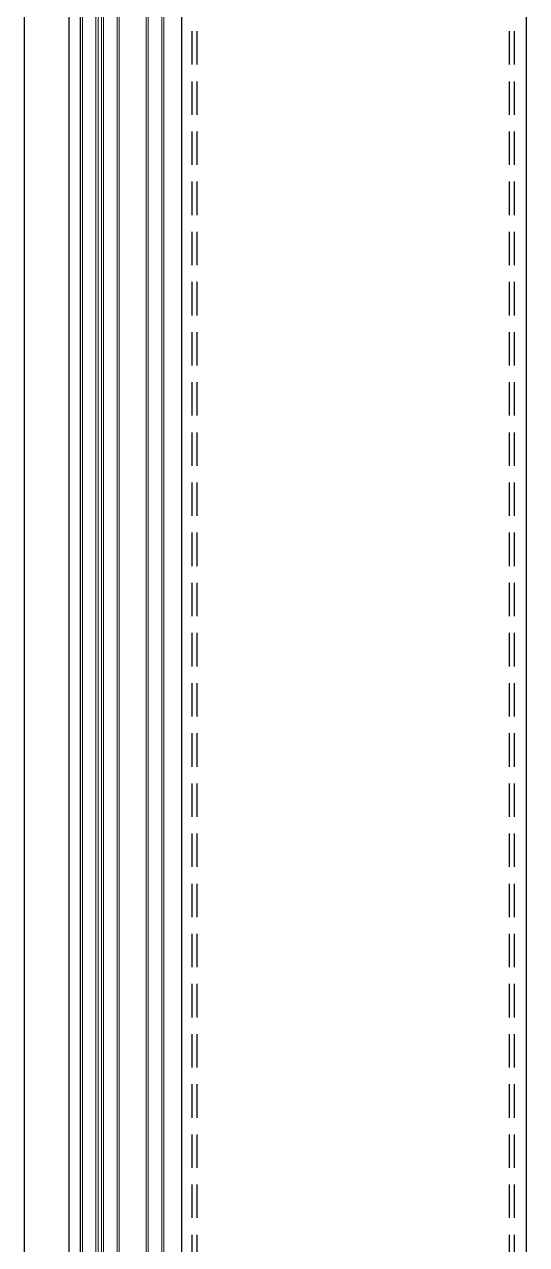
# Model space of a CAD drawing. Extents: x -3378 to 102197, y -3799 to 48702.
# Drawn here: x 58876 to 59101, y 46376 to 46924 of the extents above; entities that cross this region are included whole.
import ezdxf

# ---------------------------------------------------------------- set-up
doc = ezdxf.new("R2010")
doc.units = 0
doc.linetypes.add('HIDDEN', pattern=[0.375, 0.25, -0.125])
doc.layers.add('BCM-GLA', color=4, linetype='Continuous', lineweight=5)
doc.layers.add('金屬面材 METAL PANEL', color=2, linetype='Continuous')
doc.layers.add('隱藏線 HIDDEN', color=8, linetype='HIDDEN')

msp = doc.modelspace()

# ---------------------------------------------------------------- linework, layer by layer
at = {"layer": 'BCM-GLA', "linetype": 'ByBlock', "elevation": 0}
for points in [[(58901.111, 47623.786), (58901.111, 44154.266)], [(58909.111, 44154.266), (58909.111, 47623.786)], [(58910.611, 44154.266), (58910.611, 47623.786)], [(58918.611, 47623.786), (58918.611, 44154.266)], [(58930.611, 44154.266), (58930.611, 47623.786)], [(58938.611, 47623.786), (58938.611, 44154.266)]]:
    msp.add_lwpolyline(points, dxfattribs=at)
at = {"layer": 'BCM-GLA', "color": 5, "linetype": 'ByBlock', "elevation": 0}
for points in [[(58902.111, 47623.786), (58902.111, 44154.266)], [(58908.111, 44154.266), (58908.111, 47623.786)], [(58911.611, 44154.266), (58911.611, 47623.786)], [(58917.611, 47623.786), (58917.611, 44154.266)], [(58931.611, 44154.266), (58931.611, 47623.786)], [(58937.611, 47623.786), (58937.611, 44154.266)]]:
    msp.add_lwpolyline(points, dxfattribs=at)
at = {"layer": '金屬面材 METAL PANEL'}
for p, q in [((58896.111, 44059.584, 0), (58896.111, 48336.586, 0)), ((58946.611, 44154.266, 0), (58946.611, 47623.786, 0)), ((59101.111, 44154.266, 0), (59101.111, 47623.786, 0))]:
    msp.add_line(p, q, dxfattribs=at)
at = {"layer": '金屬面材 METAL PANEL', "elevation": 0}
msp.add_lwpolyline([(58876.111, 44154.266), (58876.111, 48340.586)], dxfattribs=at)
at = {"layer": '金屬面材 METAL PANEL', "color": 8, "elevation": 0}
msp.add_lwpolyline([(58901.111, 48336.586), (58901.111, 44154.266)], dxfattribs=at)
at = {"layer": '隱藏線 HIDDEN', "linetype": 'HIDDEN', "ltscale": 60}
for p, q in [((58951.111, 48698.085, 0), (58951.111, 44098.085, 0)), ((58953.411, 48698.085, 0), (58953.411, 44098.085, 0)), ((59093.311, 48698.085, 0), (59093.311, 44098.085, 0)), ((59095.611, 48698.085, 0), (59095.611, 44098.085, 0))]:
    msp.add_line(p, q, dxfattribs=at)

doc.saveas('drawing.dxf')
